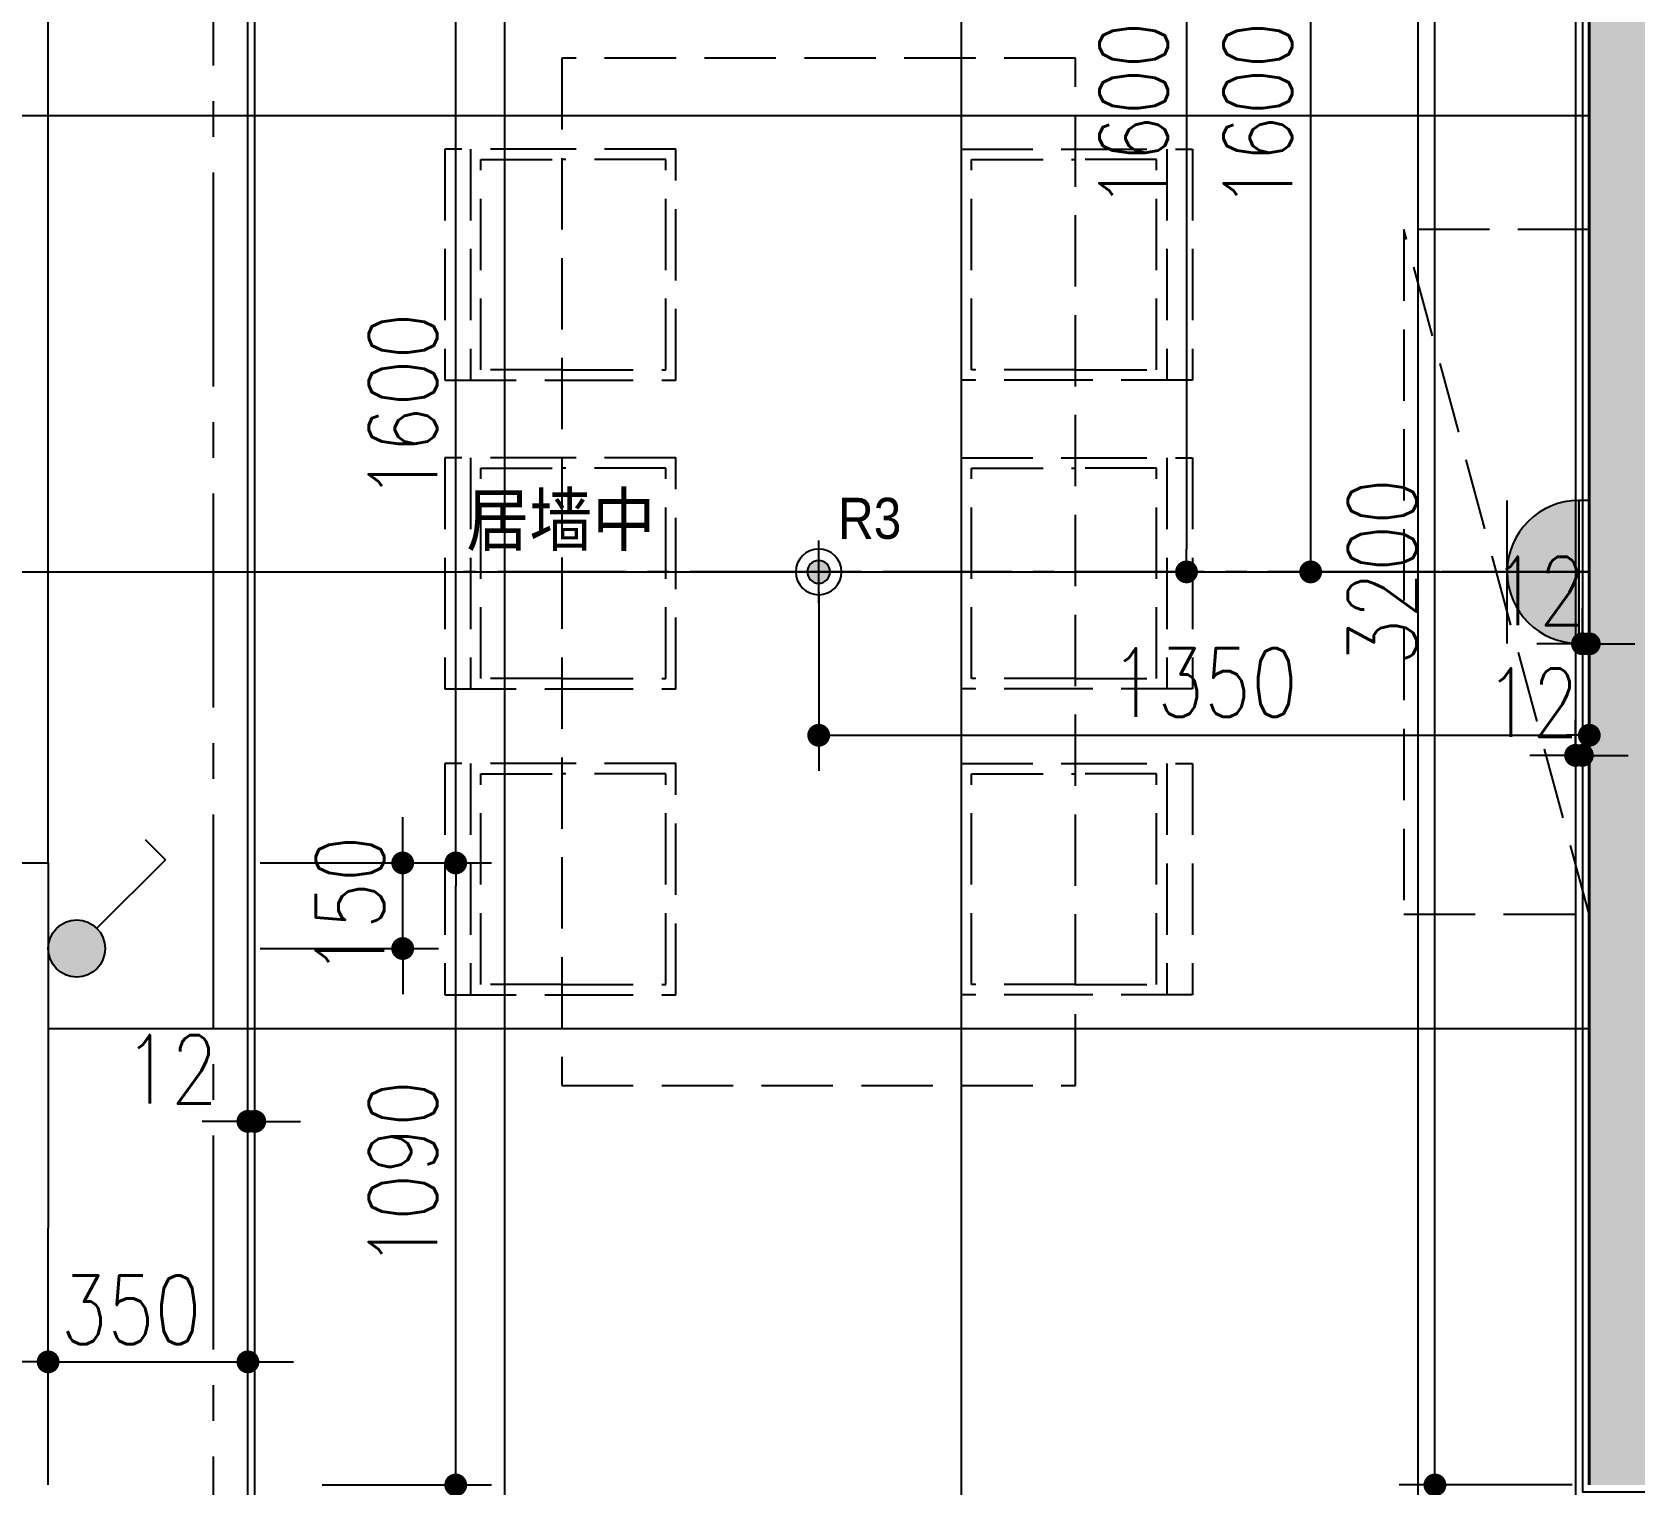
# Model space of a CAD drawing. Header units: inches. Extents: x -2597087 to 134135, y -662679 to 20000.
# Drawn here: x 8090 to 10898, y -35802 to -33256 of the extents above; entities that cross this region are included whole.
import ezdxf

# ---------------------------------------------------------------- set-up
doc = ezdxf.new("R2010")
doc.units = ezdxf.units.IN
doc.header["$LTSCALE"] = 100
doc.header["$MEASUREMENT"] = 0
for name, pattern in [('__DASH', [0.35, 0.25, -0.1]), ('CENTER', [50.8, 31.75, -6.35, 6.35, -6.35]), ('CENTER2', [1.125, 0.75, -0.125, 0.125, -0.125]), ('DASH', [0.35, 0.25, -0.1]), ('DASHDOT2', [12.7, 6.35, -3.175, 0, -3.175])]:
    doc.linetypes.add(name, pattern=pattern)
doc.layers.get('0').update_dxf_attribs({"linetype": 'CONTINUOUS'})
doc.layers.get('Defpoints').update_dxf_attribs({"linetype": 'CONTINUOUS'})
for name, color, linetype in [('-04给水图层', 142, 'CENTER'), ('EQUIP-动力', 3, 'CONTINUOUS'), ('EQUIP-动力-DIM', 3, 'CONTINUOUS'), ('EQUIP-照明', 3, 'CONTINUOUS'), ('EQUIP-照明-DIM', 3, 'CONTINUOUS'), ('floor', 8, 'CONTINUOUS'), ('PUB_HATCH', 8, 'CONTINUOUS'), ('RC', 1, 'CONTINUOUS'), ('RC-dim', 3, 'CONTINUOUS'), ('Rc-L-dim', 4, 'CONTINUOUS'), ('WALL', 7, 'CONTINUOUS'), ('wall-dim', 3, 'CONTINUOUS'), ('天花开线', 4, 'CONTINUOUS')]:
    doc.layers.add(name, color=color, linetype=linetype)
doc.layers.add('COLUMN', color=30, linetype='CONTINUOUS', lineweight=40)
doc.layers.add('FUR', color=8, linetype='CONTINUOUS', lineweight=0)
doc.styles.get("Standard").update_dxf_attribs({"font": 'txt.shx', "width": 0.8, "bigfont": 'GBCBIG.shx'})
doc.styles.add('STYLE1', font='stylu.ttf')
doc.dimstyles.new('50', dxfattribs={"dimscale": 50, "dimtxt": 2.4, "dimasz": 0.8, "dimexe": 1.25, "dimexo": 0.6, "dimgap": 0.65, "dimtad": 1, "dimdec": 0, "dimdsep": 46, "dimtxsty": 'Standard', "dimblk1": 'DOT', "dimblk2": 'DOT', "dimsah": 1, "dimcen": 2.5, "dimclrd": 3, "dimclre": 3, "dimclrt": 3, "dimadec": 0, "dimazin": 0, "dimtfac": 1, "dimtdec": 0, "dimtix": 1, "dimtmove": 2, "dimatfit": 0, "dimldrblk": 'DOT', "dimfxl": 5, "dimfxlon": 1, "dimarcsym": 0})

# ---------------------------------------------------------------- blocks, each defined once
blk = doc.blocks.new('9#BZCcolumn')
at = {"layer": 'PUB_HATCH'}
blk.add_hatch(color=256, dxfattribs=at).paths.add_polyline_path([(256834.7, -23540.9), (256834.7, -23740.9), (257234.7, -23740.9), (257234.7, -26740.9), (256434.7, -26740.9), (256434.7, -26940.9), (257434.7, -26940.9), (257434.7, -23540.9)])
at = {"layer": 'COLUMN'}
blk.add_line((257434.7, -26940.9), (257434.7, -23540.9), dxfattribs=at)
blk = doc.blocks.new('32aqaa')
at = {"color": 2, "linetype": 'DASH', "ltscale": 5}
for p, q in [((-205, -159.1), (-205, -564.1)), ((0, -159.1), (-205, -159.1)), ((-160, -159.1), (-160, -564.1)), ((900, -159.1), (1105, -159.1)), ((1060, -159.1), (1060, -564.1)), ((1105, -159.1), (1105, -564.1)), ((-205, -564.1), (0, -564.1)), ((1105, -564.1), (900, -564.1)), ((-205, -700.1), (-205, -1105.1)), ((0, -700.1), (-205, -700.1)), ((-160, -700.1), (-160, -1105.1)), ((900, -700.1), (1105, -700.1)), ((1060, -700.1), (1060, -1105.1)), ((1105, -700.1), (1105, -1105.1)), ((-205, -1105.1), (0, -1105.1)), ((1105, -1105.1), (900, -1105.1)), ((-205, -1235.9), (-205, -1640.9)), ((0, -1235.9), (-205, -1235.9)), ((-160, -1235.9), (-160, -1640.9)), ((900, -1235.9), (1105, -1235.9)), ((1060, -1235.9), (1060, -1640.9)), ((1105, -1235.9), (1105, -1640.9)), ((-205, -1640.9), (0, -1640.9)), ((1105, -1640.9), (900, -1640.9))]:
    blk.add_line(p, q, dxfattribs=at)
at = {"color": 8, "linetype": 'DASH', "ltscale": 5}
for p, q in [((200, -159.1), (0, -159.1)), ((200, -564.1), (200, -159.1)), ((700, -564.1), (700, -159.1)), ((700, -159.1), (900, -159.1)), ((182, -177.1), (0, -177.1)), ((182, -546.1), (182, -177.1)), ((718, -546.1), (718, -177.1)), ((718, -177.1), (900, -177.1)), ((0, -546.1), (182, -546.1)), ((900, -546.1), (718, -546.1)), ((0, -564.1), (200, -564.1)), ((900, -564.1), (700, -564.1)), ((200, -700.1), (0, -700.1)), ((200, -1105.1), (200, -700.1)), ((700, -700.1), (900, -700.1)), ((700, -1105.1), (700, -700.1)), ((182, -718.1), (0, -718.1)), ((182, -1087.1), (182, -718.1)), ((718, -718.1), (900, -718.1)), ((718, -1087.1), (718, -718.1)), ((0, -1087.1), (182, -1087.1)), ((900, -1087.1), (718, -1087.1)), ((0, -1105.1), (200, -1105.1)), ((900, -1105.1), (700, -1105.1)), ((200, -1235.9), (0, -1235.9)), ((182, -1253.9), (0, -1253.9)), ((182, -1622.9), (182, -1253.9)), ((200, -1640.9), (200, -1235.9)), ((700, -1235.9), (900, -1235.9)), ((700, -1640.9), (700, -1235.9)), ((718, -1253.9), (900, -1253.9)), ((718, -1622.9), (718, -1253.9)), ((0, -1622.9), (182, -1622.9)), ((900, -1622.9), (718, -1622.9)), ((0, -1640.9), (200, -1640.9)), ((900, -1640.9), (700, -1640.9))]:
    blk.add_line(p, q, dxfattribs=at)
at = {"color": 2, "linetype": 'DASH', "ltscale": 5}
blk.add_lwpolyline([(0, -1800), (0, 0), (900, 0), (900, -1800)], close=True, dxfattribs=at)
at = {"linetype": 'DASH', "ltscale": 5}
for points in [[(0, -546.1), (-142, -546.1), (-142, -177.1), (0, -177.1)], [(900, -546.1), (1042, -546.1), (1042, -177.1), (900, -177.1)], [(0, -1087.1), (-142, -1087.1), (-142, -718.1), (0, -718.1)], [(900, -1087.1), (1042, -1087.1), (1042, -718.1), (900, -718.1)], [(0, -1622.9), (-142, -1622.9), (-142, -1253.9), (0, -1253.9)], [(900, -1622.9), (1042, -1622.9), (1042, -1253.9), (900, -1253.9)]]:
    blk.add_lwpolyline(points, dxfattribs=at)
blk = doc.blocks.new('333333')
at = {"linetype": '__DASH', "ltscale": 5}
blk.add_line((0, -1200), (325, 0), dxfattribs=at)
at = {"color": 2, "linetype": '__DASH', "ltscale": 5}
blk.add_lwpolyline([(325, -1200), (0, -1200), (0, 0), (325, 0)], close=True, dxfattribs=at)
blk = doc.blocks.new('$2134')
h = blk.add_hatch(color=250)
h.dxf.hatch_style = 1
edge = h.paths.add_edge_path()
edge.add_arc((12324.7, 10810.7), 20, 0, 360)
at = {"color": 1}
for p, q in [((12324.7, 10755.7), (12324.7, 10865.7)), ((12269.7, 10810.7), (12389.6, 10810.7))]:
    blk.add_line(p, q, dxfattribs=at)
for radius in [40, 20]:
    blk.add_circle((12324.7, 10810.7), radius, dxfattribs=at)
blk = doc.blocks.new('_Dot')
at = {"color": 0, "linetype": 'ByBlock', "lineweight": -2}
blk.add_line((-0.5, 0), (-1, 0), dxfattribs=at)
at = {"color": 0, "linetype": 'ByBlock', "const_width": 0.5}
blk.add_lwpolyline([(-0.25, 0, 1), (0.25, 0, 1)], format="xyb", close=True, dxfattribs=at)
blk = doc.blocks.new('*D1167')
at = {"layer": 'Defpoints', "color": 0, "transparency": 16777216}
for p in [(9467.9, -34202.1), (10817.9, -34202.1), (10817.9, -34488.4)]:
    blk.add_point(p, dxfattribs=at)
at = {"layer": 'Rc-L-dim', "color": 3, "lineweight": -2, "transparency": 16777216}
for p, q in [((9467.9, -34238.4), (9467.9, -34550.9)), ((10817.9, -34238.4), (10817.9, -34550.9)), ((9507.9, -34488.4), (10777.9, -34488.4))]:
    blk.add_line(p, q, dxfattribs=at)
at = {"layer": 'Rc-L-dim', "color": 3, "lineweight": -2, "transparency": 16777216, "xscale": 40, "yscale": 40, "zscale": 40, "rotation": 180}
blk.add_blockref('_Dot', (9467.9, -34488.4), dxfattribs=at)
at = {"layer": 'Rc-L-dim', "color": 3, "lineweight": -2, "transparency": 16777216, "xscale": 40, "yscale": 40, "zscale": 40}
blk.add_blockref('_Dot', (10817.9, -34488.4), dxfattribs=at)
at = {"layer": 'Rc-L-dim', "color": 3, "transparency": 16777216, "insert": (10142.9, -34395.9), "char_height": 120, "attachment_point": 5}
blk.add_mtext('1350', dxfattribs=at)
blk = doc.blocks.new('1联单控开关')
h = blk.add_hatch(color=256)
h.dxf.hatch_style = 1
h.paths.add_polyline_path([(50, -50, 1), (-50, -50, 1)])
for p in [(35.4, -85.4), (190.9, -170.2)]:
    blk.add_line(p, (155.6, -205.6))
blk.add_circle((0, -50), 50)
blk = doc.blocks.new('*U1139')
at = {"layer": 'EQUIP-照明'}
blk.add_blockref('1联单控开关', (0, 0), dxfattribs=at)
blk = doc.blocks.new('*D1200')
at = {"layer": 'Defpoints', "color": 0, "transparency": 16777216}
for p in [(8117.9, -34712.1), (8739.1, -34712.1), (8167.9, -34862.1)]:
    blk.add_point(p, dxfattribs=at)
at = {"layer": 'EQUIP-照明-DIM', "color": 3, "lineweight": -2, "transparency": 16777216}
for p, q in [((8739.1, -34672.1), (8739.1, -34632.1)), ((8489.1, -34712.1), (8801.6, -34712.1)), ((8739.1, -34862.1), (8739.1, -34712.1)), ((8489.1, -34862.1), (8801.6, -34862.1)), ((8739.1, -34902.1), (8739.1, -34942.1))]:
    blk.add_line(p, q, dxfattribs=at)
at = {"layer": 'EQUIP-照明-DIM', "color": 3, "lineweight": -2, "transparency": 16777216, "xscale": 40, "yscale": 40, "zscale": 40}
for p, rotation in [((8739.1, -34712.1), 270), ((8739.1, -34862.1), 90)]:
    blk.add_blockref('_Dot', p, dxfattribs=dict(at, rotation=rotation))
at = {"layer": 'EQUIP-照明-DIM', "color": 3, "transparency": 16777216, "insert": (8646.6, -34787.1), "char_height": 120, "attachment_point": 5, "rotation": 90}
blk.add_mtext('150', dxfattribs=at)
blk = doc.blocks.new('*D1205')
at = {"layer": 'Defpoints', "color": 0, "transparency": 16777216}
for p in [(8467.9, -35586.4), (8117.9, -35802.1), (8467.9, -35802.1)]:
    blk.add_point(p, dxfattribs=at)
at = {"layer": 'RC-dim', "color": 3, "lineweight": -2, "transparency": 16777216}
for p, q in [((8117.9, -35772.1), (8117.9, -35523.9)), ((8467.9, -35772.1), (8467.9, -35523.9)), ((8077.9, -35586.4), (8037.9, -35586.4)), ((8117.9, -35586.4), (8467.9, -35586.4)), ((8507.9, -35586.4), (8547.9, -35586.4))]:
    blk.add_line(p, q, dxfattribs=at)
at = {"layer": 'RC-dim', "color": 3, "lineweight": -2, "transparency": 16777216, "xscale": 40, "yscale": 40, "zscale": 40}
blk.add_blockref('_Dot', (8117.9, -35586.4), dxfattribs=at)
at = {"layer": 'RC-dim', "color": 3, "lineweight": -2, "transparency": 16777216, "xscale": 40, "yscale": 40, "zscale": 40, "rotation": 180}
blk.add_blockref('_Dot', (8467.9, -35586.4), dxfattribs=at)
at = {"layer": 'RC-dim', "color": 3, "transparency": 16777216, "insert": (8263.2, -35495.2), "char_height": 120, "attachment_point": 5}
blk.add_mtext('350', dxfattribs=at)
blk = doc.blocks.new('*D1172')
at = {"layer": 'Defpoints', "color": 0, "transparency": 16777216}
for p in [(8479.9, -35165), (8467.9, -35300.3), (8479.9, -35300.3)]:
    blk.add_point(p, dxfattribs=at)
at = {"layer": 'RC-dim', "color": 3, "lineweight": -2, "transparency": 16777216}
for p, q in [((8467.9, -35270.3), (8467.9, -35102.5)), ((8479.9, -35270.3), (8479.9, -35102.5)), ((8427.9, -35165), (8387.9, -35165)), ((8467.9, -35165), (8479.9, -35165)), ((8519.9, -35165), (8559.9, -35165))]:
    blk.add_line(p, q, dxfattribs=at)
at = {"layer": 'RC-dim', "color": 3, "lineweight": -2, "transparency": 16777216, "xscale": 40, "yscale": 40, "zscale": 40}
blk.add_blockref('_Dot', (8467.9, -35165), dxfattribs=at)
at = {"layer": 'RC-dim', "color": 3, "lineweight": -2, "transparency": 16777216, "xscale": 40, "yscale": 40, "zscale": 40, "rotation": 180}
blk.add_blockref('_Dot', (8479.9, -35165), dxfattribs=at)
at = {"layer": 'RC-dim', "color": 3, "transparency": 16777216, "insert": (8333, -35073.8), "char_height": 120, "attachment_point": 5}
blk.add_mtext('12', dxfattribs=at)
blk = doc.blocks.new('*D1207')
at = {"layer": 'Defpoints', "color": 0, "transparency": 16777216}
for p in [(9060.5, -32602.1), (8567.9, -34202.1), (10112.3, -34202.1)]:
    blk.add_point(p, dxfattribs=at)
at = {"layer": 'Rc-L-dim', "color": 3, "lineweight": -2, "transparency": 16777216}
for p, q in [((9862.3, -32602.1), (10174.8, -32602.1)), ((10112.3, -32642.1), (10112.3, -34162.1)), ((9862.3, -34202.1), (10174.8, -34202.1))]:
    blk.add_line(p, q, dxfattribs=at)
at = {"layer": 'Rc-L-dim', "color": 3, "lineweight": -2, "transparency": 16777216, "xscale": 40, "yscale": 40, "zscale": 40}
for p, rotation in [((10112.3, -32602.1), 90), ((10112.3, -34202.1), 270)]:
    blk.add_blockref('_Dot', p, dxfattribs=dict(at, rotation=rotation))
at = {"layer": 'Rc-L-dim', "color": 3, "transparency": 16777216, "insert": (10019.8, -33402.1), "char_height": 120, "attachment_point": 5, "rotation": 90}
blk.add_mtext('1600', dxfattribs=at)
blk = doc.blocks.new('42aaaa')
at = {"color": 8, "linetype": 'DASH', "ltscale": 5}
for p, q in [((1586268, -153548.4), (1586268, -153953.4)), ((1586473, -153548.4), (1586268, -153548.4)), ((1586313, -153548.4), (1586313, -153953.4)), ((1586673, -153548.4), (1586473, -153548.4)), ((1586673, -153953.4), (1586673, -153548.4)), ((1587173, -153953.4), (1587173, -153548.4)), ((1587173, -153548.4), (1587373, -153548.4)), ((1587373, -153548.4), (1587578, -153548.4)), ((1587533, -153548.4), (1587533, -153953.4)), ((1587578, -153548.4), (1587578, -153953.4)), ((1586655, -153566.4), (1586473, -153566.4)), ((1586655, -153935.4), (1586655, -153566.4)), ((1587191, -153935.4), (1587191, -153566.4)), ((1587191, -153566.4), (1587373, -153566.4)), ((1586473, -153935.4), (1586655, -153935.4)), ((1587373, -153935.4), (1587191, -153935.4)), ((1586268, -153953.4), (1586473, -153953.4)), ((1586473, -153953.4), (1586673, -153953.4)), ((1587373, -153953.4), (1587173, -153953.4)), ((1587578, -153953.4), (1587373, -153953.4)), ((1586268, -154089.4), (1586268, -154494.4)), ((1586473, -154089.4), (1586268, -154089.4)), ((1586313, -154089.4), (1586313, -154494.4)), ((1586673, -154089.4), (1586473, -154089.4)), ((1586655, -154107.4), (1586473, -154107.4)), ((1586655, -154476.4), (1586655, -154107.4)), ((1586673, -154494.4), (1586673, -154089.4)), ((1587173, -154089.4), (1587373, -154089.4)), ((1587173, -154494.4), (1587173, -154089.4)), ((1587191, -154107.4), (1587373, -154107.4)), ((1587191, -154476.4), (1587191, -154107.4)), ((1587373, -154089.4), (1587578, -154089.4)), ((1587533, -154089.4), (1587533, -154494.4)), ((1587578, -154089.4), (1587578, -154494.4)), ((1586473, -154476.4), (1586655, -154476.4)), ((1587373, -154476.4), (1587191, -154476.4)), ((1586268, -154494.4), (1586473, -154494.4)), ((1586473, -154494.4), (1586673, -154494.4)), ((1587373, -154494.4), (1587173, -154494.4)), ((1587578, -154494.4), (1587373, -154494.4)), ((1586268, -154625.2), (1586268, -155030.2)), ((1586473, -154625.2), (1586268, -154625.2)), ((1586313, -154625.2), (1586313, -155030.2)), ((1586673, -154625.2), (1586473, -154625.2)), ((1586655, -154643.2), (1586473, -154643.2)), ((1586655, -155012.2), (1586655, -154643.2)), ((1586673, -155030.2), (1586673, -154625.2)), ((1587173, -154625.2), (1587373, -154625.2)), ((1587173, -155030.2), (1587173, -154625.2)), ((1587191, -154643.2), (1587373, -154643.2)), ((1587191, -155012.2), (1587191, -154643.2)), ((1587373, -154625.2), (1587578, -154625.2)), ((1587533, -154625.2), (1587533, -155030.2)), ((1587578, -154625.2), (1587578, -155030.2)), ((1586268, -155030.2), (1586473, -155030.2)), ((1586473, -155012.2), (1586655, -155012.2)), ((1586473, -155030.2), (1586673, -155030.2)), ((1587373, -155030.2), (1587173, -155030.2)), ((1587373, -155012.2), (1587191, -155012.2)), ((1587578, -155030.2), (1587373, -155030.2))]:
    blk.add_line(p, q, dxfattribs=at)
at = {"color": 8, "linetype": '__DASH', "ltscale": 5}
blk.add_line((1585573, -154889.3), (1585898, -153689.3), dxfattribs=at)
at = {"color": 8, "linetype": 'DASH', "ltscale": 5}
blk.add_lwpolyline([(1586473, -155189.3), (1586473, -153389.3), (1587373, -153389.3), (1587373, -155189.3)], close=True, dxfattribs=at)
for points in [[(1586473, -153935.4), (1586331, -153935.4), (1586331, -153566.4), (1586473, -153566.4)], [(1587373, -153935.4), (1587515, -153935.4), (1587515, -153566.4), (1587373, -153566.4)], [(1586473, -154476.4), (1586331, -154476.4), (1586331, -154107.4), (1586473, -154107.4)], [(1587373, -154476.4), (1587515, -154476.4), (1587515, -154107.4), (1587373, -154107.4)], [(1586473, -155012.2), (1586331, -155012.2), (1586331, -154643.2), (1586473, -154643.2)], [(1587373, -155012.2), (1587515, -155012.2), (1587515, -154643.2), (1587373, -154643.2)]]:
    blk.add_lwpolyline(points, dxfattribs=at)
at = {"color": 8, "linetype": '__DASH', "ltscale": 5}
blk.add_lwpolyline([(1585898, -154889.3), (1585573, -154889.3), (1585573, -153689.3), (1585898, -153689.3)], close=True, dxfattribs=at)
blk = doc.blocks.new('safre2cdas')
at = {"linetype": 'ByBlock', "lineweight": -2}
h = blk.add_hatch(color=0, dxfattribs=at)
edge = h.paths.add_edge_path()
edge.add_ellipse((-141.7, 0), major_axis=(-88.6, 88.6), ratio=1, start_angle=135, end_angle=315, ccw=False)
edge.add_line((-141.7, -125.2), (-141.7, 125.2))
at = {"color": 0, "linetype": 'ByBlock', "lineweight": -2}
for p, q in [((-160.3, 125.2), (-141.7, 125.2)), ((-141.7, 125.2), (-141.7, -125.2)), ((-16.4, -125.2), (-16.4, 125.2)), ((-16.4, 0), (98.6, 0)), ((-160.3, -125.2), (-141.7, -125.2))]:
    blk.add_line(p, q, dxfattribs=at)
at = {"color": 0, "linetype": 'ByBlock', "lineweight": -2, "extrusion": (0, 0, -1)}
blk.add_ellipse((-141.7, 0), major_axis=(88.6, 88.6), ratio=1, start_param=-0.785398, end_param=2.356194, dxfattribs=at)
blk = doc.blocks.new('*D1221')
at = {"layer": 'Defpoints', "color": 0, "transparency": 16777216}
for p in [(10329.8, -32602.1), (10592.9, -32602.1), (10559, -34202.1)]:
    blk.add_point(p, dxfattribs=at)
at = {"layer": 'EQUIP-动力-DIM', "color": 3, "lineweight": -2, "transparency": 16777216}
for p, q in [((10562.9, -32602.1), (10267.3, -32602.1)), ((10329.8, -34162.1), (10329.8, -32642.1)), ((10529, -34202.1), (10267.3, -34202.1))]:
    blk.add_line(p, q, dxfattribs=at)
at = {"layer": 'EQUIP-动力-DIM', "color": 3, "lineweight": -2, "transparency": 16777216, "xscale": 40, "yscale": 40, "zscale": 40}
for p, rotation in [((10329.8, -32602.1), 90), ((10329.8, -34202.1), 270)]:
    blk.add_blockref('_Dot', p, dxfattribs=dict(at, rotation=rotation))
at = {"layer": 'EQUIP-动力-DIM', "color": 3, "transparency": 16777216, "insert": (10237.3, -33402.1), "char_height": 120, "attachment_point": 5, "rotation": 90}
blk.add_mtext('1600', dxfattribs=at)
blk = doc.blocks.new('*D1272')
at = {"layer": 'Defpoints', "color": 0, "transparency": 16777216}
for p in [(8567.9, -35802.1), (8832, -35802.1), (8567.9, -37002.1)]:
    blk.add_point(p, dxfattribs=at)
at = {"layer": 'wall-dim', "color": 3, "lineweight": -2, "transparency": 16777216}
for p, q in [((8597.9, -35802.1), (8894.5, -35802.1)), ((8832, -36962.1), (8832, -35842.1)), ((8597.9, -37002.1), (8894.5, -37002.1))]:
    blk.add_line(p, q, dxfattribs=at)
at = {"layer": 'wall-dim', "color": 3, "lineweight": -2, "transparency": 16777216, "xscale": 40, "yscale": 40, "zscale": 40}
for p, rotation in [((8832, -35802.1), 90), ((8832, -37002.1), 270)]:
    blk.add_blockref('_Dot', p, dxfattribs=dict(at, rotation=rotation))
at = {"layer": 'wall-dim', "color": 3, "transparency": 16777216, "insert": (8739.5, -36402.1), "char_height": 120, "attachment_point": 5, "rotation": 90}
blk.add_mtext('1200', dxfattribs=at)
blk = doc.blocks.new('*D1273')
at = {"layer": 'Defpoints', "color": 0, "transparency": 16777216}
for p in [(8567.9, -34712.1), (8832, -34712.1), (8567.9, -35802.1)]:
    blk.add_point(p, dxfattribs=at)
at = {"layer": 'wall-dim', "color": 3, "lineweight": -2, "transparency": 16777216}
for p, q in [((8597.9, -34712.1), (8894.5, -34712.1)), ((8832, -35762.1), (8832, -34752.1)), ((8597.9, -35802.1), (8894.5, -35802.1))]:
    blk.add_line(p, q, dxfattribs=at)
at = {"layer": 'wall-dim', "color": 3, "lineweight": -2, "transparency": 16777216, "xscale": 40, "yscale": 40, "zscale": 40}
for p, rotation in [((8832, -34712.1), 90), ((8832, -35802.1), 270)]:
    blk.add_blockref('_Dot', p, dxfattribs=dict(at, rotation=rotation))
at = {"layer": 'wall-dim', "color": 3, "transparency": 16777216, "insert": (8739.5, -35257.1), "char_height": 120, "attachment_point": 5, "rotation": 90}
blk.add_mtext('1090', dxfattribs=at)
blk = doc.blocks.new('*D1274')
at = {"layer": 'Defpoints', "color": 0, "transparency": 16777216}
for p in [(8567.9, -33112.1), (8832, -33112.1), (8567.9, -34712.1)]:
    blk.add_point(p, dxfattribs=at)
at = {"layer": 'wall-dim', "color": 3, "lineweight": -2, "transparency": 16777216}
for p, q in [((8597.9, -33112.1), (8894.5, -33112.1)), ((8832, -34672.1), (8832, -33152.1)), ((8597.9, -34712.1), (8894.5, -34712.1))]:
    blk.add_line(p, q, dxfattribs=at)
at = {"layer": 'wall-dim', "color": 3, "lineweight": -2, "transparency": 16777216, "xscale": 40, "yscale": 40, "zscale": 40}
for p, rotation in [((8832, -33112.1), 90), ((8832, -34712.1), 270)]:
    blk.add_blockref('_Dot', p, dxfattribs=dict(at, rotation=rotation))
at = {"layer": 'wall-dim', "color": 3, "transparency": 16777216, "insert": (8739.5, -33912.1), "char_height": 120, "attachment_point": 5, "rotation": 90}
blk.add_mtext('1600', dxfattribs=at)
blk = doc.blocks.new('*D1284')
at = {"layer": 'Defpoints', "color": 0, "transparency": 16777216}
for p in [(10547.5, -35802.1), (10817.9, -35802.1), (10817.9, -36902.1)]:
    blk.add_point(p, dxfattribs=at)
at = {"layer": 'wall-dim', "color": 3, "lineweight": -2, "transparency": 16777216}
for p, q in [((10787.9, -35802.1), (10485, -35802.1)), ((10547.5, -36862.1), (10547.5, -35842.1)), ((10787.9, -36902.1), (10485, -36902.1))]:
    blk.add_line(p, q, dxfattribs=at)
at = {"layer": 'wall-dim', "color": 3, "lineweight": -2, "transparency": 16777216, "xscale": 40, "yscale": 40, "zscale": 40}
for p, rotation in [((10547.5, -35802.1), 90), ((10547.5, -36902.1), 270)]:
    blk.add_blockref('_Dot', p, dxfattribs=dict(at, rotation=rotation))
at = {"layer": 'wall-dim', "color": 3, "transparency": 16777216, "insert": (10455, -36352.1), "char_height": 120, "attachment_point": 5, "rotation": 90}
blk.add_mtext('1100', dxfattribs=at)
blk = doc.blocks.new('*D1285')
at = {"layer": 'Defpoints', "color": 0, "transparency": 16777216}
for p in [(10547.5, -32602.1), (10817.9, -32602.1), (10817.9, -35802.1)]:
    blk.add_point(p, dxfattribs=at)
at = {"layer": 'wall-dim', "color": 3, "lineweight": -2, "transparency": 16777216}
for p, q in [((10787.9, -32602.1), (10485, -32602.1)), ((10547.5, -35762.1), (10547.5, -32642.1)), ((10787.9, -35802.1), (10485, -35802.1))]:
    blk.add_line(p, q, dxfattribs=at)
at = {"layer": 'wall-dim', "color": 3, "lineweight": -2, "transparency": 16777216, "xscale": 40, "yscale": 40, "zscale": 40}
for p, rotation in [((10547.5, -32602.1), 90), ((10547.5, -35802.1), 270)]:
    blk.add_blockref('_Dot', p, dxfattribs=dict(at, rotation=rotation))
at = {"layer": 'wall-dim', "color": 3, "transparency": 16777216, "insert": (10455, -34202.1), "char_height": 120, "attachment_point": 5, "rotation": 90}
blk.add_mtext('3200', dxfattribs=at)
blk = doc.blocks.new('*D1362')
at = {"layer": 'Defpoints', "color": 0, "transparency": 16777216}
for p in [(10817.9, -33143.4), (10517.9, -33402.1), (10817.9, -33402.1)]:
    blk.add_point(p, dxfattribs=at)
at = {"layer": 'floor', "color": 3, "lineweight": -2, "transparency": 16777216}
for p, q in [((10517.9, -33372.1), (10517.9, -33080.9)), ((10817.9, -33372.1), (10817.9, -33080.9)), ((10557.9, -33143.4), (10777.9, -33143.4))]:
    blk.add_line(p, q, dxfattribs=at)
at = {"layer": 'floor', "color": 3, "lineweight": -2, "transparency": 16777216, "xscale": 40, "yscale": 40, "zscale": 40, "rotation": 180}
blk.add_blockref('_Dot', (10517.9, -33143.4), dxfattribs=at)
at = {"layer": 'floor', "color": 3, "lineweight": -2, "transparency": 16777216, "xscale": 40, "yscale": 40, "zscale": 40}
blk.add_blockref('_Dot', (10817.9, -33143.4), dxfattribs=at)
at = {"layer": 'floor', "color": 3, "transparency": 16777216, "insert": (10667.9, -33050.9), "char_height": 120, "attachment_point": 5}
blk.add_mtext('300', dxfattribs=at)
blk = doc.blocks.new('*D1474')
at = {"layer": 'Defpoints', "color": 0, "transparency": 16777216}
for p in [(10817.9, -34202.1), (10805.9, -34328.1), (10805.9, -34328.1)]:
    blk.add_point(p, dxfattribs=at)
at = {"layer": 'RC-dim', "color": 3, "lineweight": -2, "transparency": 16777216}
for p, q in [((10817.9, -34232.1), (10817.9, -34390.6)), ((10805.9, -34328.1), (10805.9, -34265.6)), ((10765.9, -34328.1), (10725.9, -34328.1)), ((10817.9, -34328.1), (10805.9, -34328.1)), ((10857.9, -34328.1), (10897.9, -34328.1))]:
    blk.add_line(p, q, dxfattribs=at)
at = {"layer": 'RC-dim', "color": 3, "lineweight": -2, "transparency": 16777216, "xscale": 40, "yscale": 40, "zscale": 40}
blk.add_blockref('_Dot', (10805.9, -34328.1), dxfattribs=at)
at = {"layer": 'RC-dim', "color": 3, "lineweight": -2, "transparency": 16777216, "xscale": 40, "yscale": 40, "zscale": 40, "rotation": 180}
blk.add_blockref('_Dot', (10817.9, -34328.1), dxfattribs=at)
at = {"layer": 'RC-dim', "color": 3, "transparency": 16777216, "insert": (10729.5, -34235.6), "char_height": 120, "attachment_point": 5}
blk.add_mtext('12', dxfattribs=at)
blk = doc.blocks.new('*D1475')
at = {"layer": 'Defpoints', "color": 0, "transparency": 16777216}
for p in [(10805.9, -34397.6), (10793.9, -34523.6), (10793.9, -34523.6)]:
    blk.add_point(p, dxfattribs=at)
at = {"layer": 'RC-dim', "color": 3, "lineweight": -2, "transparency": 16777216}
for p, q in [((10805.9, -34427.6), (10805.9, -34586.1)), ((10793.9, -34523.6), (10793.9, -34461.1)), ((10753.9, -34523.6), (10713.9, -34523.6)), ((10805.9, -34523.6), (10793.9, -34523.6)), ((10845.9, -34523.6), (10885.9, -34523.6))]:
    blk.add_line(p, q, dxfattribs=at)
at = {"layer": 'RC-dim', "color": 3, "lineweight": -2, "transparency": 16777216, "xscale": 40, "yscale": 40, "zscale": 40}
blk.add_blockref('_Dot', (10793.9, -34523.6), dxfattribs=at)
at = {"layer": 'RC-dim', "color": 3, "lineweight": -2, "transparency": 16777216, "xscale": 40, "yscale": 40, "zscale": 40, "rotation": 180}
blk.add_blockref('_Dot', (10805.9, -34523.6), dxfattribs=at)
at = {"layer": 'RC-dim', "color": 3, "transparency": 16777216, "insert": (10717.5, -34431.1), "char_height": 120, "attachment_point": 5}
blk.add_mtext('12', dxfattribs=at)

msp = doc.modelspace()

# ---------------------------------------------------------------- linework, layer by layer
at = {"layer": 'floor'}
for p, q in [((8917.895, -39762.103), (8917.895, -32526.053)), ((9717.895, -39762.103), (9717.895, -32534.908)), ((10517.895, -39762.103), (10517.895, -32602.103)), ((8117.895, -34712.103), (8117.895, -33112.103)), ((6847.895, -33402.103), (10817.895, -33402.103)), ((6847.895, -34202.103), (10817.895, -34202.103)), ((8117.895, -35002.103), (10817.895, -35002.103))]:
    msp.add_line(p, q, dxfattribs=at)
at = {"layer": 'RC', "color": 6, "linetype": 'CENTER2', "ltscale": 5}
msp.add_line((8407.895, -39502.103), (8407.895, -32802.103), dxfattribs=at)
at = {"layer": 'RC', "color": 1}
msp.add_lwpolyline([(11605.895, -39462.103), (8467.895, -39462.103), (8467.895, -32842.103), (10805.895, -32842.103), (10805.895, -35814.103), (11605.895, -35814.103), (11605.895, -39462.103)], dxfattribs=at)
msp.add_lwpolyline([(11593.895, -39450.103), (8479.895, -39450.103), (8479.895, -32854.103), (10793.895, -32854.103), (10793.895, -35826.103), (11593.895, -35826.103)], close=True, dxfattribs=at)
at = {"layer": 'RC'}
msp.add_lwpolyline([(8117.895, -33112.103), (7967.895, -33112.103), (7967.895, -34712.103), (8117.895, -34712.103)], close=True, dxfattribs=at)
at = {"layer": 'WALL'}
for p, q in [((10817.895, -35802.103), (10817.895, -32602.103)), ((7997.895, -34712.103), (8117.895, -34712.103)), ((8117.895, -34712.103), (8117.895, -35352.103)), ((8117.895, -35802.103), (8117.895, -35352.103))]:
    msp.add_line(p, q, dxfattribs=at)
at = {"layer": '天花开线', "linetype": 'CENTER2', "ltscale": 3}
msp.add_line((10817.895, -34202.103), (8845.818, -34202.103), dxfattribs=at)

# ---------------------------------------------------------------- block references
at = {"layer": '-04给水图层', "xscale": -1}
msp.add_blockref('42aaaa', (1596390.859, 120087.209), dxfattribs=at)
at = {"layer": 'COLUMN', "xscale": -1}
msp.add_blockref('9#BZCcolumn', (268252.61, -8861.246), dxfattribs=at)
at = {"layer": 'EQUIP-动力', "xscale": -1}
msp.add_blockref('42aaaa', (1596390.859, 120087.209), dxfattribs=at)
at = {"layer": 'EQUIP-动力', "xscale": -1, "rotation": 7.103022729992857e-06}
msp.add_blockref('safre2cdas', (10657.623, -34202.103), dxfattribs=at)
at = {"layer": 'EQUIP-照明', "extrusion": (0, 0, -1), "xscale": -1, "zscale": -1, "rotation": 270}
msp.add_blockref('*U1139', (-8117.895, -34862.103), dxfattribs=at)
at = {"layer": 'FUR', "xscale": -1}
for name, p in [('32aqaa', (9917.895, -33302.103)), ('333333', (10817.895, -33602.103))]:
    msp.add_blockref(name, p, dxfattribs=at)
at = {"layer": 'RC', "xscale": -1}
msp.add_blockref('$2134', (21792.556, -45012.754), dxfattribs=at)

# ---------------------------------------------------------------- texts
at = {"layer": 'RC', "color": 4, "linetype": 'DASHDOT2', "ltscale": 0.1, "style": 'STYLE1', "width": 0.9}
msp.add_text('R3', height=72, dxfattribs=at).set_placement((9501.791, -34144.223))
at = {"layer": 'Rc-L-dim', "color": 4, "linetype": 'DASHDOT2', "ltscale": 0.1, "style": 'STYLE1', "width": 0.9}
msp.add_text('居墙中', height=90, dxfattribs=at).set_placement((8850.361, -34155.51))

# ---------------------------------------------------------------- dimensions: what is measured, and where the dimension line sits
at = {"layer": 'EQUIP-动力-DIM'}
dim = msp.add_linear_dim(base=(10329.796, -32602.103), p1=(10558.991, -34202.103), p2=(10592.895, -32602.103), angle=90, dimstyle='50', dxfattribs=at)
dim.commit()
dim.dimension.update_dxf_attribs({"geometry": '*D1221', "text_midpoint": (10237.296, -33402.103)})
at = {"layer": 'EQUIP-照明-DIM'}
dim = msp.add_linear_dim(base=(8739.055, -34712.103), p1=(8167.895, -34862.103), p2=(8117.895, -34712.103), angle=90, dimstyle='50', dxfattribs=at)
dim.commit()
dim.dimension.update_dxf_attribs({"geometry": '*D1200', "text_midpoint": (8646.555, -34787.103)})
at = {"layer": 'floor'}
dim = msp.add_linear_dim(base=(10817.895, -33143.383), p1=(10517.895, -33402.103), p2=(10817.895, -33402.103), angle=180, dimstyle='50', override={"dimarcsym": 2}, dxfattribs=at)
dim.commit()
dim.dimension.update_dxf_attribs({"geometry": '*D1362', "text_midpoint": (10667.895, -33050.883)})
at = {"layer": 'RC-dim'}
for base, p1, p2, picture, middle in [((10805.895, -34328.103), (10817.895, -34202.103), (10805.895, -34328.103), '*D1474', (10729.521, -34235.603)), ((10793.895, -34523.606), (10805.895, -34397.606), (10793.895, -34523.606), '*D1475', (10717.521, -34431.106)), ((8479.895, -35165.01), (8467.895, -35300.268), (8479.895, -35300.268), '*D1172', (8332.999, -35073.76)), ((8467.895, -35586.421), (8117.895, -35802.103), (8467.895, -35802.103), '*D1205', (8263.193, -35495.171))]:
    dim = msp.add_linear_dim(base=base, p1=p1, p2=p2, angle=180, dimstyle='50', dxfattribs=at)
    dim.commit()
    dim.dimension.update_dxf_attribs({"geometry": picture, "text_midpoint": middle, "dimtype": 160})
at = {"layer": 'Rc-L-dim'}
for base, p1, p2, angle, picture, middle in [((10112.338, -34202.103), (9060.464, -32602.103), (8567.895, -34202.103), 90, '*D1207', (10019.838, -33402.103)), ((10817.895, -34488.373), (9467.895, -34202.103), (10817.895, -34202.103), 180, '*D1167', (10142.895, -34395.873))]:
    dim = msp.add_linear_dim(base=base, p1=p1, p2=p2, angle=angle, dimstyle='50', dxfattribs=at)
    dim.commit()
    dim.dimension.update_dxf_attribs({"geometry": picture, "text_midpoint": middle})
at = {"layer": 'wall-dim'}
for base, p1, p2, picture, middle in [((10547.521, -32602.103), (10817.895, -35802.103), (10817.895, -32602.103), '*D1285', (10455.021, -34202.103)), ((8831.959, -33112.103), (8567.895, -34712.103), (8567.895, -33112.103), '*D1274', (8739.459, -33912.103)), ((8831.959, -34712.103), (8567.895, -35802.103), (8567.895, -34712.103), '*D1273', (8739.459, -35257.103)), ((8831.959, -35802.103), (8567.895, -37002.103), (8567.895, -35802.103), '*D1272', (8739.459, -36402.103)), ((10547.521, -35802.103), (10817.895, -36902.103), (10817.895, -35802.103), '*D1284', (10455.021, -36352.103))]:
    dim = msp.add_linear_dim(base=base, p1=p1, p2=p2, angle=90, dimstyle='50', override={"dimfxl": 250, "dimarcsym": 2}, dxfattribs=at)
    dim.commit()
    dim.dimension.update_dxf_attribs({"geometry": picture, "text_midpoint": middle})

doc.saveas('drawing.dxf')
